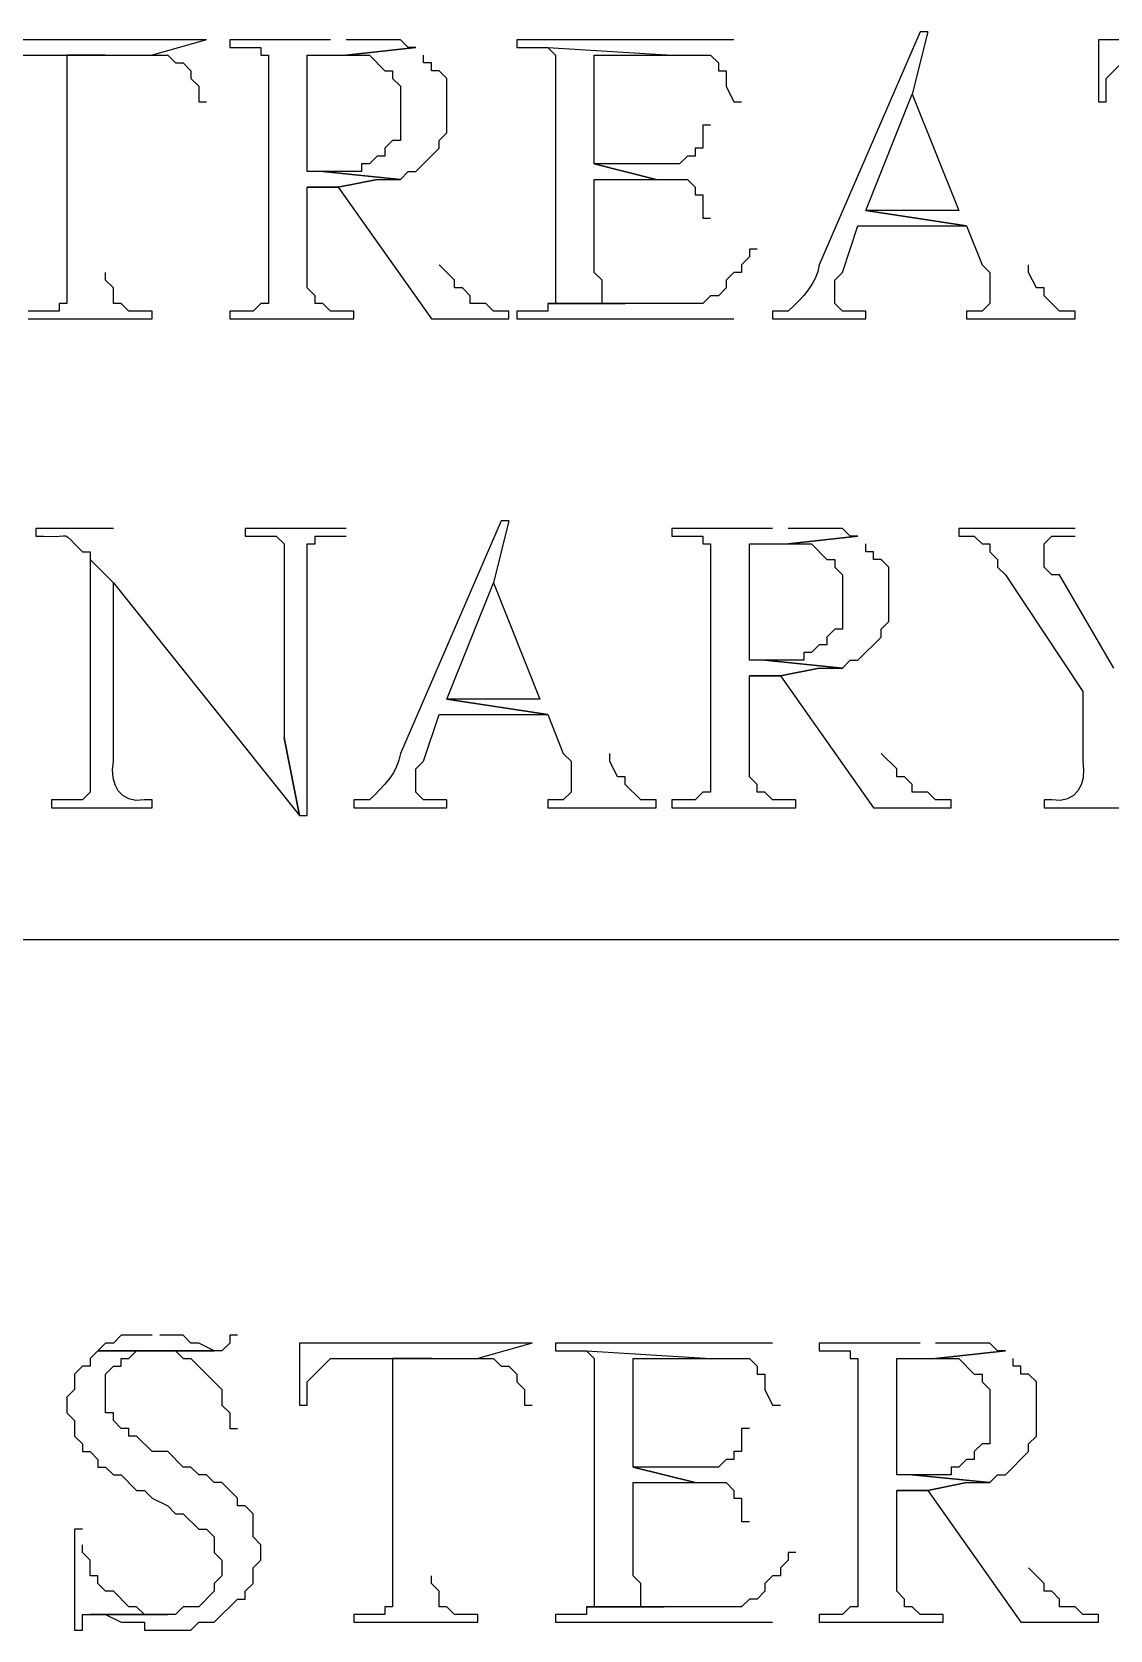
# Model space of a CAD drawing. Header units: metres. Extents: x 45 to 1207, y 17 to 774.
# Drawn here: x 995.4 to 1028.76, y 120.48 to 169.92 of the extents above; entities that cross this region are included whole.
import ezdxf

# ---------------------------------------------------------------- set-up
doc = ezdxf.new("R2010")
doc.units = ezdxf.units.M

msp = doc.modelspace()

# ---------------------------------------------------------------- linework, layer by layer
for p, q in [((1000.8, 169.68), (993.6, 169.68)), ((1000.8, 169.68), (999.12, 169.2)), ((1004.64, 169.68), (1001.52, 169.68)), ((1001.52, 169.68), (1001.52, 169.44)), ((1006.8, 169.68), (1005.12, 169.68)), ((1007.04, 169.44), (1006.8, 169.68)), ((1017.12, 169.68), (1010.4, 169.68)), ((1010.4, 169.68), (1010.4, 169.44)), ((1022.88, 169.92), (1019.76, 162.72)), ((1023.12, 169.92), (1022.64, 168)), ((1023.12, 169.92), (1022.88, 169.92)), ((1035.6, 169.68), (1028.4, 169.68)), ((1028.4, 169.68), (1028.4, 167.76)), ((994.56, 169.2), (999.12, 169.2)), ((997.68, 169.2), (996.48, 169.2)), ((996.48, 169.2), (996.48, 161.52)), ((999.12, 169.2), (999.6, 169.2)), ((999.6, 169.2), (999.84, 168.96)), ((1001.52, 169.44), (1002.48, 169.44)), ((1002.48, 169.44), (1002.48, 169.2)), ((1002.48, 169.2), (1002.72, 169.2)), ((1002.72, 169.2), (1002.72, 168.96)), ((1003.92, 165.6), (1003.92, 169.2)), ((1003.92, 169.2), (1005.12, 169.2)), ((1007.28, 169.44), (1005.12, 169.2)), ((1005.12, 169.2), (1007.28, 169.44)), ((1005.12, 169.2), (1005.84, 169.2)), ((1005.84, 169.2), (1006.32, 168.72)), ((1007.28, 169.44), (1007.04, 169.44)), ((1007.52, 168.96), (1007.52, 169.2)), ((1010.4, 169.44), (1011.36, 169.44)), ((1011.36, 169.44), (1011.6, 169.2)), ((1011.36, 169.44), (1015.2, 169.2)), ((1012.8, 165.84), (1012.8, 169.2)), ((1012.8, 169.2), (1015.2, 169.2)), ((1015.2, 169.2), (1016.4, 169.2)), ((1016.4, 169.2), (1016.64, 168.96)), ((1028.64, 168.48), (1029.36, 169.2)), ((999.84, 168.96), (1000.08, 168.96)), ((1000.08, 168.96), (1000.32, 168.72)), ((1000.32, 168.72), (1000.32, 168.48)), ((1006.32, 168.72), (1006.56, 168.72)), ((1006.56, 168.72), (1006.56, 168.48)), ((1007.76, 168.96), (1007.52, 168.96)), ((1007.76, 168.72), (1007.76, 168.96)), ((1008, 168.72), (1007.76, 168.72)), ((1008.24, 168.48), (1008, 168.72)), ((1016.64, 168.96), (1016.64, 168.72)), ((1016.64, 168.72), (1016.88, 168.72)), ((1016.88, 168.72), (1016.88, 168.24)), ((1000.32, 168.48), (1000.56, 168.24)), ((1000.56, 168.24), (1000.56, 167.76)), ((1006.56, 168.48), (1006.8, 168.24)), ((1006.8, 168.24), (1006.8, 166.56)), ((1016.88, 168.24), (1017.12, 167.76)), ((1028.64, 167.76), (1028.64, 168.48)), ((1000.56, 167.76), (1000.8, 167.76)), ((1017.12, 167.76), (1017.36, 167.76)), ((1021.2, 164.4), (1022.64, 168)), ((1022.64, 168), (1024.08, 164.4)), ((1028.4, 167.76), (1028.64, 167.76)), ((1008, 166.56), (1008.24, 166.8)), ((1008.24, 166.8), (1008.24, 167.04)), ((1016.4, 167.04), (1016.16, 167.04)), ((1016.16, 167.04), (1016.16, 166.32)), ((1006.56, 166.56), (1006.32, 166.32)), ((1006.32, 166.32), (1006.32, 166.08)), ((1006.8, 166.56), (1006.56, 166.56)), ((1007.28, 165.6), (1008, 166.32)), ((1008, 166.32), (1008, 166.56)), ((1016.16, 166.32), (1015.92, 166.32)), ((1015.92, 166.32), (1015.92, 166.08)), ((1005.84, 165.84), (1005.6, 165.84)), ((1005.6, 165.84), (1005.6, 165.6)), ((1006.08, 166.08), (1005.84, 165.84)), ((1006.32, 166.08), (1006.08, 166.08)), ((1015.44, 165.84), (1012.8, 165.84)), ((1012.8, 165.84), (1014.72, 165.36)), ((1014.72, 165.36), (1012.8, 165.84)), ((1015.68, 166.08), (1015.44, 165.84)), ((1015.92, 166.08), (1015.68, 166.08)), ((1004.4, 165.6), (1003.92, 165.6)), ((1005.6, 165.6), (1004.4, 165.6)), ((1004.4, 165.6), (1006.8, 165.36)), ((1006.8, 165.36), (1004.4, 165.6)), ((1006.08, 165.36), (1004.88, 165.12)), ((1004.88, 165.12), (1006.08, 165.36)), ((1006.08, 165.36), (1006.8, 165.36)), ((1006.8, 165.36), (1007.04, 165.6)), ((1007.04, 165.6), (1007.28, 165.6)), ((1012.8, 162.48), (1012.8, 165.36)), ((1012.8, 165.36), (1014.72, 165.36)), ((1014.72, 165.36), (1015.68, 165.36)), ((1015.68, 165.36), (1015.92, 165.12)), ((1004.88, 165.12), (1003.92, 165.12)), ((1003.92, 165.12), (1004.64, 165.12)), ((1003.92, 162), (1003.92, 165.12)), ((1003.92, 165.12), (1004.88, 165.12)), ((1004.88, 165.12), (1007.76, 161.04)), ((1015.92, 165.12), (1015.92, 164.88)), ((1015.92, 164.88), (1016.16, 164.88)), ((1016.16, 164.88), (1016.16, 164.16)), ((1016.16, 164.16), (1016.4, 164.16)), ((1024.32, 163.92), (1021.2, 164.4)), ((1024.08, 164.4), (1021.2, 164.4)), ((1021.2, 164.4), (1024.32, 163.92)), ((1020.48, 162.48), (1020.96, 163.92)), ((1020.96, 163.92), (1024.32, 163.92)), ((1024.32, 163.92), (1024.8, 162.72)), ((1017.84, 163.2), (1017.6, 163.2)), ((1017.6, 163.2), (1017.6, 162.96)), ((1008.48, 162.24), (1008, 162.72)), ((1017.6, 162.96), (1017.36, 162.72)), ((1017.36, 162.72), (1017.36, 162.48)), ((1024.8, 162.72), (1025.04, 162.48)), ((1026.24, 162.48), (1026.24, 162.72)), ((997.68, 162.24), (997.68, 162.48)), ((997.92, 162), (997.68, 162.24)), ((1008.48, 162), (1008.48, 162.24)), ((1013.04, 162.24), (1012.8, 162.48)), ((1013.04, 161.52), (1013.04, 162.24)), ((1017.12, 162.48), (1016.88, 162.24)), ((1016.88, 162.24), (1016.88, 162)), ((1017.36, 162.48), (1017.12, 162.48)), ((1020.24, 162.24), (1020.48, 162.48)), ((1020.24, 161.52), (1020.24, 162.24)), ((1025.04, 162.48), (1025.04, 161.52)), ((1026.48, 162), (1026.24, 162.48)), ((997.92, 161.52), (997.92, 162)), ((1002.72, 161.76), (1002.72, 161.52)), ((1004.16, 161.76), (1003.92, 162)), ((1004.16, 161.52), (1004.16, 161.76)), ((1008.72, 162), (1008.48, 162)), ((1008.96, 161.76), (1008.72, 162)), ((1008.96, 161.52), (1008.96, 161.76)), ((1011.6, 161.76), (1011.6, 161.52)), ((1016.4, 161.76), (1016.16, 161.52)), ((1016.64, 161.76), (1016.4, 161.76)), ((1016.88, 162), (1016.64, 161.76)), ((1026.72, 162), (1026.48, 162)), ((1026.72, 161.76), (1026.72, 162)), ((1027.2, 161.28), (1026.72, 161.76)), ((996.24, 161.28), (995.28, 161.28)), ((996.48, 161.52), (996.24, 161.52)), ((996.24, 161.52), (996.24, 161.28)), ((998.16, 161.52), (997.92, 161.52)), ((998.4, 161.28), (998.16, 161.52)), ((999.12, 161.28), (998.4, 161.28)), ((999.12, 161.04), (999.12, 161.28)), ((1002.24, 161.28), (1001.52, 161.28)), ((1001.52, 161.28), (1001.52, 161.04)), ((1002.48, 161.52), (1002.24, 161.28)), ((1002.72, 161.52), (1002.48, 161.52)), ((1004.4, 161.52), (1004.16, 161.52)), ((1004.64, 161.28), (1004.4, 161.52)), ((1005.36, 161.28), (1004.64, 161.28)), ((1005.36, 161.04), (1005.36, 161.28)), ((1009.44, 161.52), (1008.96, 161.52)), ((1009.68, 161.28), (1009.44, 161.52)), ((1010.16, 161.28), (1009.68, 161.28)), ((1010.16, 161.04), (1010.16, 161.28)), ((1011.36, 161.28), (1010.4, 161.28)), ((1010.4, 161.28), (1010.4, 161.04)), ((1016.16, 161.52), (1011.36, 161.52)), ((1011.36, 161.52), (1011.36, 161.28)), ((1011.6, 161.52), (1011.36, 161.52)), ((1011.36, 161.52), (1013.76, 161.52)), ((1013.76, 161.52), (1013.04, 161.52)), ((1018.8, 161.28), (1018.32, 161.28)), ((1018.32, 161.28), (1018.32, 161.04)), ((1020.48, 161.28), (1020.24, 161.52)), ((1021.2, 161.28), (1020.48, 161.28)), ((1021.2, 161.04), (1021.2, 161.28)), ((1024.8, 161.28), (1024.32, 161.28)), ((1024.32, 161.28), (1024.32, 161.04)), ((1025.04, 161.52), (1024.8, 161.28)), ((1027.68, 161.28), (1027.2, 161.28)), ((1027.68, 161.04), (1027.68, 161.28)), ((995.28, 161.04), (999.12, 161.04)), ((1001.52, 161.04), (1005.36, 161.04)), ((1007.76, 161.04), (1010.16, 161.04)), ((1010.4, 161.04), (1017.12, 161.04)), ((1018.32, 161.04), (1021.2, 161.04)), ((1024.32, 161.04), (1027.68, 161.04)), ((1009.92, 154.8), (1006.8, 147.6)), ((1010.16, 154.8), (1009.68, 152.88)), ((1010.16, 154.8), (1009.92, 154.8)), ((997.92, 154.56), (995.52, 154.56)), ((995.52, 154.56), (995.52, 154.32)), ((995.52, 154.32), (995.76, 154.32)), ((1005.12, 154.56), (1002, 154.56)), ((1002, 154.56), (1002, 154.32)), ((1002, 154.32), (1002.96, 154.32)), ((1002.96, 154.32), (1003.2, 154.08)), ((1004.16, 154.08), (1004.16, 154.32)), ((1004.16, 154.32), (1005.12, 154.32)), ((1018.32, 154.56), (1015.2, 154.56)), ((1015.2, 154.56), (1015.2, 154.32)), ((1015.2, 154.32), (1016.16, 154.32)), ((1016.16, 154.32), (1016.16, 154.08)), ((1020.48, 154.56), (1018.8, 154.56)), ((1020.96, 154.32), (1018.8, 154.08)), ((1018.8, 154.08), (1020.96, 154.32)), ((1020.72, 154.32), (1020.48, 154.56)), ((1020.96, 154.32), (1020.72, 154.32)), ((1027.68, 154.56), (1024.08, 154.56)), ((1024.08, 154.56), (1024.08, 154.32)), ((1024.08, 154.32), (1024.56, 154.32)), ((1024.56, 154.32), (1024.8, 154.08)), ((1026.72, 154.08), (1026.96, 154.32)), ((1026.96, 154.32), (1027.68, 154.32)), ((996.96, 153.84), (997.2, 153.84)), ((997.2, 153.84), (997.2, 153.6)), ((1003.2, 154.08), (1003.2, 148.08)), ((1003.92, 145.68), (1003.92, 154.08)), ((1003.92, 154.08), (1004.16, 154.08)), ((1016.16, 154.08), (1016.4, 154.08)), ((1016.4, 154.08), (1016.4, 153.84)), ((1017.6, 150.48), (1017.6, 154.08)), ((1017.6, 154.08), (1018.8, 154.08)), ((1018.8, 154.08), (1019.52, 154.08)), ((1019.52, 154.08), (1020, 153.6)), ((1021.2, 153.84), (1021.2, 154.08)), ((1021.44, 153.84), (1021.2, 153.84)), ((1021.44, 153.6), (1021.44, 153.84)), ((1024.8, 154.08), (1025.04, 154.08)), ((1025.04, 154.08), (1025.04, 153.84)), ((1025.04, 153.84), (1025.28, 153.6)), ((1026.72, 153.36), (1026.72, 154.08)), ((997.2, 153.6), (997.2, 146.4)), ((997.2, 153.6), (997.92, 152.88)), ((1020, 153.6), (1020.24, 153.6)), ((1020.24, 153.6), (1020.24, 153.36)), ((1020.24, 153.36), (1020.48, 153.12)), ((1021.68, 153.6), (1021.44, 153.6)), ((1021.92, 153.36), (1021.68, 153.6)), ((1025.28, 153.6), (1025.28, 153.36)), ((1025.28, 153.36), (1025.52, 153.12)), ((1026.96, 153.12), (1026.72, 153.36)), ((997.92, 147.36), (997.92, 152.88)), ((997.92, 152.88), (1003.68, 145.68)), ((1008.24, 149.28), (1009.68, 152.88)), ((1009.68, 152.88), (1011.12, 149.28)), ((1020.48, 153.12), (1020.48, 151.44)), ((1025.52, 153.12), (1027.92, 149.52)), ((1027.2, 153.12), (1026.96, 153.12)), ((1028.88, 150.24), (1027.2, 153.12)), ((1021.92, 151.68), (1021.92, 151.92)), ((1020.24, 151.44), (1020, 151.2)), ((1020.48, 151.44), (1020.24, 151.44)), ((1021.68, 151.44), (1021.92, 151.68)), ((1021.68, 151.2), (1021.68, 151.44)), ((1019.76, 150.96), (1019.52, 150.72)), ((1020, 150.96), (1019.76, 150.96)), ((1020, 151.2), (1020, 150.96)), ((1020.96, 150.48), (1021.68, 151.2)), ((1018.08, 150.48), (1017.6, 150.48)), ((1019.28, 150.48), (1018.08, 150.48)), ((1018.08, 150.48), (1020.48, 150.24)), ((1020.48, 150.24), (1018.08, 150.48)), ((1019.52, 150.72), (1019.28, 150.72)), ((1019.28, 150.72), (1019.28, 150.48)), ((1020.48, 150.24), (1020.72, 150.48)), ((1020.72, 150.48), (1020.96, 150.48)), ((1018.56, 150), (1017.6, 150)), ((1017.6, 150), (1018.32, 150)), ((1017.6, 146.88), (1017.6, 150)), ((1017.6, 150), (1018.56, 150)), ((1019.76, 150.24), (1018.56, 150)), ((1018.56, 150), (1019.76, 150.24)), ((1018.56, 150), (1021.44, 145.92)), ((1019.76, 150.24), (1020.48, 150.24)), ((1027.92, 149.52), (1027.92, 147.36)), ((1011.36, 148.8), (1008.24, 149.28)), ((1011.12, 149.28), (1008.24, 149.28)), ((1008.24, 149.28), (1011.36, 148.8)), ((1007.52, 147.36), (1008, 148.8)), ((1008, 148.8), (1011.36, 148.8)), ((1011.36, 148.8), (1011.84, 147.6)), ((1003.68, 145.68), (1003.2, 148.08)), ((1003.2, 148.08), (1003.68, 145.68)), ((1007.28, 147.12), (1007.52, 147.36)), ((1011.84, 147.6), (1012.08, 147.36)), ((1012.08, 147.36), (1012.08, 146.4)), ((1013.28, 147.36), (1013.28, 147.6)), ((1013.52, 146.88), (1013.28, 147.36)), ((1022.16, 147.12), (1021.68, 147.6)), ((1007.28, 146.4), (1007.28, 147.12)), ((1013.76, 146.88), (1013.52, 146.88)), ((1013.76, 146.64), (1013.76, 146.88)), ((1017.84, 146.64), (1017.6, 146.88)), ((1022.16, 146.88), (1022.16, 147.12)), ((1022.4, 146.88), (1022.16, 146.88)), ((1022.64, 146.64), (1022.4, 146.88)), ((997.2, 146.4), (996.96, 146.16)), ((1007.52, 146.16), (1007.28, 146.4)), ((1012.08, 146.4), (1011.84, 146.16)), ((1014.24, 146.16), (1013.76, 146.64)), ((1016.16, 146.4), (1015.92, 146.16)), ((1016.4, 146.4), (1016.16, 146.4)), ((1016.4, 146.64), (1016.4, 146.4)), ((1017.84, 146.4), (1017.84, 146.64)), ((1018.08, 146.4), (1017.84, 146.4)), ((1018.32, 146.16), (1018.08, 146.4)), ((1022.64, 146.4), (1022.64, 146.64)), ((1023.12, 146.4), (1022.64, 146.4)), ((1023.36, 146.16), (1023.12, 146.4)), ((996.96, 146.16), (996, 146.16)), ((996, 146.16), (996, 145.92)), ((996, 145.92), (999.12, 145.92)), ((999.12, 146.16), (998.88, 146.16)), ((999.12, 145.92), (999.12, 146.16)), ((1005.84, 146.16), (1005.36, 146.16)), ((1005.36, 146.16), (1005.36, 145.92)), ((1005.36, 145.92), (1008.24, 145.92)), ((1008.24, 146.16), (1007.52, 146.16)), ((1008.24, 145.92), (1008.24, 146.16)), ((1011.84, 146.16), (1011.36, 146.16)), ((1011.36, 146.16), (1011.36, 145.92)), ((1011.36, 145.92), (1014.72, 145.92)), ((1014.72, 146.16), (1014.24, 146.16)), ((1014.72, 145.92), (1014.72, 146.16)), ((1015.92, 146.16), (1015.2, 146.16)), ((1015.2, 146.16), (1015.2, 145.92)), ((1015.2, 145.92), (1019.04, 145.92)), ((1019.04, 146.16), (1018.32, 146.16)), ((1019.04, 145.92), (1019.04, 146.16)), ((1021.44, 145.92), (1023.84, 145.92)), ((1023.84, 146.16), (1023.36, 146.16)), ((1023.84, 145.92), (1023.84, 146.16)), ((1026.96, 146.16), (1026.72, 146.16)), ((1026.72, 146.16), (1026.72, 145.92)), ((1026.72, 145.92), (1030.32, 145.92)), ((1003.68, 145.68), (1003.92, 145.68)), ((942.48, 141.84), (1198.56, 141.84)), ((998.16, 129.6), (997.92, 129.36)), ((999.12, 129.6), (998.16, 129.6)), ((1000.08, 129.6), (999.36, 129.6)), ((1000.32, 129.36), (1000.08, 129.6)), ((1001.76, 129.6), (1001.52, 129.6)), ((1001.52, 129.6), (1001.52, 129.36)), ((997.44, 129.12), (997.2, 128.88)), ((997.68, 129.36), (997.44, 129.12)), ((1001.28, 129.12), (997.44, 129.12)), ((997.44, 129.12), (999.84, 129.12)), ((997.44, 129.12), (1001.04, 129.12)), ((997.92, 129.36), (997.68, 129.36)), ((998.4, 128.88), (998.64, 129.12)), ((998.64, 129.12), (999.12, 129.12)), ((999.84, 129.12), (1000.08, 128.88)), ((1000.56, 129.36), (1000.32, 129.36)), ((1001.04, 129.12), (1000.56, 129.36)), ((1001.52, 129.36), (1001.28, 129.12)), ((1010.88, 129.36), (1003.68, 129.36)), ((1003.68, 129.36), (1003.68, 127.44)), ((1010.88, 129.36), (1009.2, 128.88)), ((1018.32, 129.36), (1011.6, 129.36)), ((1011.6, 129.36), (1011.6, 129.12)), ((1011.6, 129.12), (1012.56, 129.12)), ((1012.56, 129.12), (1012.8, 128.88)), ((1012.56, 129.12), (1016.4, 128.88)), ((1022.88, 129.36), (1019.76, 129.36)), ((1019.76, 129.36), (1019.76, 129.12)), ((1019.76, 129.12), (1020.72, 129.12)), ((1020.72, 129.12), (1020.72, 128.88)), ((1025.04, 129.36), (1023.36, 129.36)), ((1025.52, 129.12), (1023.36, 128.88)), ((1023.36, 128.88), (1025.52, 129.12)), ((1025.28, 129.12), (1025.04, 129.36)), ((1025.52, 129.12), (1025.28, 129.12)), ((996.96, 128.64), (996.72, 128.4)), ((997.2, 128.64), (996.96, 128.64)), ((997.2, 128.88), (997.2, 128.64)), ((997.68, 128.4), (997.92, 128.64)), ((997.92, 128.64), (998.16, 128.64)), ((998.16, 128.64), (998.16, 128.88)), ((998.16, 128.88), (998.4, 128.88)), ((1000.08, 128.88), (1000.32, 128.88)), ((1000.32, 128.88), (1001.28, 127.92)), ((1003.92, 128.16), (1004.64, 128.88)), ((1004.64, 128.88), (1009.2, 128.88)), ((1007.76, 128.88), (1006.56, 128.88)), ((1006.56, 128.88), (1006.56, 121.2)), ((1009.2, 128.88), (1009.68, 128.88)), ((1009.68, 128.88), (1009.92, 128.64)), ((1009.92, 128.64), (1010.16, 128.64)), ((1010.16, 128.64), (1010.4, 128.4)), ((1014, 125.52), (1014, 128.88)), ((1014, 128.88), (1016.4, 128.88)), ((1016.4, 128.88), (1017.6, 128.88)), ((1017.6, 128.88), (1017.84, 128.64)), ((1017.84, 128.64), (1017.84, 128.4)), ((1020.72, 128.88), (1020.96, 128.88)), ((1020.96, 128.88), (1020.96, 128.64)), ((1022.16, 125.28), (1022.16, 128.88)), ((1022.16, 128.88), (1023.36, 128.88)), ((1023.36, 128.88), (1024.08, 128.88)), ((1024.08, 128.88), (1024.56, 128.4)), ((1025.76, 128.64), (1025.76, 128.88)), ((1026, 128.64), (1025.76, 128.64)), ((1026, 128.4), (1026, 128.64)), ((996.72, 128.4), (996.72, 127.92)), ((997.68, 127.2), (997.68, 128.4)), ((1003.92, 127.44), (1003.92, 128.16)), ((1010.4, 128.4), (1010.4, 128.16)), ((1010.4, 128.16), (1010.64, 127.92)), ((1017.84, 128.4), (1018.08, 128.4)), ((1018.08, 128.4), (1018.08, 127.92)), ((1024.56, 128.4), (1024.8, 128.4)), ((1024.8, 128.4), (1024.8, 128.16)), ((1024.8, 128.16), (1025.04, 127.92)), ((1026.24, 128.4), (1026, 128.4)), ((1026.48, 128.16), (1026.24, 128.4)), ((996.72, 127.92), (996.48, 127.68)), ((996.48, 127.68), (996.48, 127.2)), ((1001.28, 127.92), (1001.28, 127.44)), ((1010.64, 127.92), (1010.64, 127.44)), ((1018.08, 127.92), (1018.32, 127.44)), ((1025.04, 127.92), (1025.04, 126.24)), ((996.48, 127.2), (996.72, 126.96)), ((997.92, 127.2), (997.68, 127.2)), ((997.92, 126.96), (997.92, 127.2)), ((1001.28, 127.44), (1001.52, 127.2)), ((1001.52, 127.2), (1001.52, 126.72)), ((1003.68, 127.44), (1003.92, 127.44)), ((1010.64, 127.44), (1010.88, 127.44)), ((1018.32, 127.44), (1018.56, 127.44)), ((996.72, 126.96), (996.72, 126.48)), ((998.16, 126.72), (997.92, 126.96)), ((998.4, 126.72), (998.16, 126.72)), ((998.4, 126.48), (998.4, 126.72)), ((1001.52, 126.72), (1001.76, 126.72)), ((1017.6, 126.72), (1017.36, 126.72)), ((1017.36, 126.72), (1017.36, 126)), ((1026.48, 126.48), (1026.48, 126.72)), ((996.72, 126.48), (996.96, 126.24)), ((996.96, 126.24), (996.96, 126)), ((998.64, 126.48), (998.4, 126.48)), ((999.12, 126), (998.64, 126.48)), ((1024.8, 126.24), (1024.56, 126)), ((1025.04, 126.24), (1024.8, 126.24)), ((1026.24, 126.24), (1026.48, 126.48)), ((1026.24, 126), (1026.24, 126.24)), ((996.96, 126), (997.2, 126)), ((997.2, 126), (997.44, 125.76)), ((997.44, 125.76), (997.44, 125.52)), ((999.6, 126), (999.12, 126)), ((1000.08, 125.52), (999.6, 126)), ((1016.88, 125.76), (1016.64, 125.52)), ((1017.12, 125.76), (1016.88, 125.76)), ((1017.36, 126), (1017.12, 126)), ((1017.12, 126), (1017.12, 125.76)), ((1024.32, 125.76), (1024.08, 125.52)), ((1024.56, 125.76), (1024.32, 125.76)), ((1024.56, 126), (1024.56, 125.76)), ((1025.52, 125.28), (1026.24, 126)), ((997.44, 125.52), (997.68, 125.52)), ((997.68, 125.52), (997.92, 125.28)), ((997.92, 125.28), (998.16, 125.28)), ((998.16, 125.28), (998.64, 124.8)), ((1000.32, 125.52), (1000.08, 125.52)), ((1000.56, 125.28), (1000.32, 125.52)), ((1000.8, 125.28), (1000.56, 125.28)), ((1001.04, 125.04), (1000.8, 125.28)), ((1016.64, 125.52), (1014, 125.52)), ((1014, 125.52), (1015.92, 125.04)), ((1015.92, 125.04), (1014, 125.52)), ((1022.64, 125.28), (1022.16, 125.28)), ((1023.84, 125.28), (1022.64, 125.28)), ((1022.64, 125.28), (1025.04, 125.04)), ((1025.04, 125.04), (1022.64, 125.28)), ((1024.08, 125.52), (1023.84, 125.52)), ((1023.84, 125.52), (1023.84, 125.28)), ((1025.04, 125.04), (1025.28, 125.28)), ((1025.28, 125.28), (1025.52, 125.28)), ((998.64, 124.8), (998.88, 124.8)), ((998.88, 124.8), (999.12, 124.56)), ((1001.28, 125.04), (1001.04, 125.04)), ((1001.76, 124.56), (1001.28, 125.04)), ((1014, 122.16), (1014, 125.04)), ((1014, 125.04), (1015.92, 125.04)), ((1015.92, 125.04), (1016.88, 125.04)), ((1016.88, 125.04), (1017.12, 124.8)), ((1017.12, 124.8), (1017.12, 124.56)), ((1023.12, 124.8), (1022.16, 124.8)), ((1022.16, 124.8), (1022.88, 124.8)), ((1022.16, 121.68), (1022.16, 124.8)), ((1022.16, 124.8), (1023.12, 124.8)), ((1024.32, 125.04), (1023.12, 124.8)), ((1023.12, 124.8), (1024.32, 125.04)), ((1023.12, 124.8), (1026, 120.72)), ((1024.32, 125.04), (1025.04, 125.04)), ((999.12, 124.56), (999.6, 124.32)), ((999.6, 124.32), (999.84, 124.08)), ((1001.76, 124.32), (1001.76, 124.56)), ((1002, 124.32), (1001.76, 124.32)), ((1002.24, 124.08), (1002, 124.32)), ((1017.12, 124.56), (1017.36, 124.56)), ((1017.36, 124.56), (1017.36, 123.84)), ((999.84, 124.08), (1000.08, 124.08)), ((1000.08, 124.08), (1000.56, 123.6)), ((1002.24, 123.36), (1002.24, 124.08)), ((1017.36, 123.84), (1017.6, 123.84)), ((996.96, 123.6), (996.72, 123.6)), ((996.72, 123.6), (996.72, 120.48)), ((996.96, 122.88), (996.96, 123.12)), ((1000.56, 123.6), (1000.8, 123.6)), ((1000.8, 123.6), (1001.04, 123.36)), ((1001.04, 123.36), (1001.04, 122.88)), ((1002.48, 123.12), (1002.24, 123.36)), ((1002.48, 122.64), (1002.48, 123.12)), ((997.2, 122.64), (996.96, 122.88)), ((997.2, 122.16), (997.2, 122.64)), ((1001.04, 122.88), (1001.28, 122.64)), ((1001.28, 122.64), (1001.28, 122.16)), ((1002.24, 122.4), (1002.48, 122.64)), ((1018.8, 122.64), (1018.56, 122.4)), ((1019.04, 122.88), (1018.8, 122.88)), ((1018.8, 122.88), (1018.8, 122.64)), ((997.44, 122.16), (997.2, 122.16)), ((997.44, 121.92), (997.44, 122.16)), ((1001.28, 122.16), (1001.04, 121.92)), ((1002.24, 121.92), (1002.24, 122.4)), ((1007.76, 121.92), (1007.76, 122.16)), ((1014.24, 121.92), (1014, 122.16)), ((1018.32, 122.16), (1018.08, 121.92)), ((1018.56, 122.16), (1018.32, 122.16)), ((1018.56, 122.4), (1018.56, 122.16)), ((1026.72, 121.92), (1026.24, 122.4)), ((997.68, 121.68), (997.44, 121.92)), ((997.92, 121.68), (997.68, 121.68)), ((998.4, 121.2), (997.92, 121.68)), ((1001.04, 121.68), (1000.56, 121.2)), ((1001.04, 121.92), (1001.04, 121.68)), ((1002, 121.68), (1002.24, 121.92)), ((1002, 121.44), (1002, 121.68)), ((1008, 121.68), (1007.76, 121.92)), ((1008, 121.2), (1008, 121.68)), ((1014.24, 121.2), (1014.24, 121.92)), ((1018.08, 121.68), (1017.84, 121.44)), ((1018.08, 121.92), (1018.08, 121.68)), ((1022.4, 121.44), (1022.16, 121.68)), ((1026.72, 121.68), (1026.72, 121.92)), ((1026.96, 121.68), (1026.72, 121.68)), ((1027.2, 121.44), (1026.96, 121.68)), ((998.64, 121.2), (998.4, 121.2)), ((998.88, 120.96), (998.64, 121.2)), ((1000.08, 121.2), (999.84, 120.96)), ((1000.56, 121.2), (1000.08, 121.2)), ((1001.04, 120.72), (1001.76, 121.44)), ((1001.76, 121.44), (1002, 121.44)), ((1006.56, 121.2), (1006.32, 121.2)), ((1006.32, 121.2), (1006.32, 120.96)), ((1008.24, 121.2), (1008, 121.2)), ((1008.48, 120.96), (1008.24, 121.2)), ((1017.36, 121.2), (1012.56, 121.2)), ((1012.56, 121.2), (1012.56, 120.96)), ((1012.8, 121.2), (1012.56, 121.2)), ((1012.56, 121.2), (1014.96, 121.2)), ((1012.8, 121.44), (1012.8, 121.2)), ((1014.96, 121.2), (1014.24, 121.2)), ((1017.6, 121.44), (1017.36, 121.2)), ((1017.84, 121.44), (1017.6, 121.44)), ((1020.72, 121.2), (1020.48, 120.96)), ((1020.96, 121.2), (1020.72, 121.2)), ((1020.96, 121.44), (1020.96, 121.2)), ((1022.4, 121.2), (1022.4, 121.44)), ((1022.64, 121.2), (1022.4, 121.2)), ((1022.88, 120.96), (1022.64, 121.2)), ((1027.2, 121.2), (1027.2, 121.44)), ((1027.68, 121.2), (1027.2, 121.2)), ((1027.92, 120.96), (1027.68, 121.2)), ((996.96, 120.48), (996.96, 120.96)), ((996.96, 120.96), (999.6, 120.96)), ((999.84, 120.96), (997.2, 120.96)), ((997.2, 120.96), (997.68, 120.96)), ((997.68, 120.96), (998.16, 120.72)), ((998.16, 120.72), (998.88, 120.72)), ((999.6, 120.96), (998.88, 120.96)), ((998.88, 120.72), (998.88, 120.48)), ((1000.32, 120.48), (1000.56, 120.72)), ((1000.56, 120.72), (1001.04, 120.72)), ((1006.32, 120.96), (1005.36, 120.96)), ((1005.36, 120.96), (1005.36, 120.72)), ((1005.36, 120.72), (1009.2, 120.72)), ((1009.2, 120.96), (1008.48, 120.96)), ((1009.2, 120.72), (1009.2, 120.96)), ((1012.56, 120.96), (1011.6, 120.96)), ((1011.6, 120.96), (1011.6, 120.72)), ((1011.6, 120.72), (1018.32, 120.72)), ((1020.48, 120.96), (1019.76, 120.96)), ((1019.76, 120.96), (1019.76, 120.72)), ((1019.76, 120.72), (1023.6, 120.72)), ((1023.6, 120.96), (1022.88, 120.96)), ((1023.6, 120.72), (1023.6, 120.96)), ((1026, 120.72), (1028.4, 120.72)), ((1028.4, 120.96), (1027.92, 120.96)), ((1028.4, 120.72), (1028.4, 120.96)), ((996.72, 120.48), (996.96, 120.48)), ((998.88, 120.48), (1000.32, 120.48))]:
    msp.add_line(p, q)
for points in [[(1011.6, 169.2), (1011.6, 168.27), (1011.6, 167.34), (1011.6, 166.41), (1011.6, 165.48), (1011.6, 164.55), (1011.6, 163.62), (1011.6, 162.69), (1011.6, 161.76)], [(1002.72, 168.96), (1002.72, 168.06), (1002.72, 167.16), (1002.72, 166.26), (1002.72, 165.36), (1002.72, 164.46), (1002.72, 163.56), (1002.72, 162.66), (1002.72, 161.76)], [(1008.24, 167.04), (1008.24, 167.22), (1008.24, 167.4), (1008.24, 167.58), (1008.24, 167.76), (1008.24, 167.94), (1008.24, 168.12), (1008.24, 168.3), (1008.24, 168.48)], [(1019.76, 162.72), (1019.717, 162.512), (1019.643, 162.313), (1019.543, 162.123), (1019.422, 161.941), (1019.282, 161.767), (1019.129, 161.599), (1018.967, 161.437), (1018.8, 161.28)], [(995.76, 154.32), (996.054, 154.315), (996.246, 154.326), (996.365, 154.336), (996.444, 154.33), (996.512, 154.294), (996.6, 154.21), (996.739, 154.064), (996.96, 153.84)], [(1016.4, 153.84), (1016.4, 152.94), (1016.4, 152.04), (1016.4, 151.14), (1016.4, 150.24), (1016.4, 149.34), (1016.4, 148.44), (1016.4, 147.54), (1016.4, 146.64)], [(1021.92, 151.92), (1021.92, 152.1), (1021.92, 152.28), (1021.92, 152.46), (1021.92, 152.64), (1021.92, 152.82), (1021.92, 153), (1021.92, 153.18), (1021.92, 153.36)], [(998.88, 146.16), (998.616, 146.148), (998.394, 146.195), (998.212, 146.295), (998.072, 146.442), (997.973, 146.629), (997.914, 146.849), (997.897, 147.095), (997.92, 147.36)], [(1006.8, 147.6), (1006.757, 147.392), (1006.683, 147.193), (1006.583, 147.003), (1006.462, 146.822), (1006.322, 146.647), (1006.169, 146.479), (1006.007, 146.317), (1005.84, 146.16)], [(1027.92, 147.36), (1027.943, 147.095), (1027.926, 146.849), (1027.868, 146.629), (1027.768, 146.442), (1027.628, 146.295), (1027.447, 146.195), (1027.224, 146.148), (1026.96, 146.16)], [(1012.8, 128.88), (1012.8, 127.95), (1012.8, 127.02), (1012.8, 126.09), (1012.8, 125.16), (1012.8, 124.23), (1012.8, 123.3), (1012.8, 122.37), (1012.8, 121.44)], [(1020.96, 128.64), (1020.96, 127.74), (1020.96, 126.84), (1020.96, 125.94), (1020.96, 125.04), (1020.96, 124.14), (1020.96, 123.24), (1020.96, 122.34), (1020.96, 121.44)], [(1026.48, 126.72), (1026.48, 126.9), (1026.48, 127.08), (1026.48, 127.26), (1026.48, 127.44), (1026.48, 127.62), (1026.48, 127.8), (1026.48, 127.98), (1026.48, 128.16)]]:
    msp.add_lwpolyline(points)

doc.saveas('drawing.dxf')
